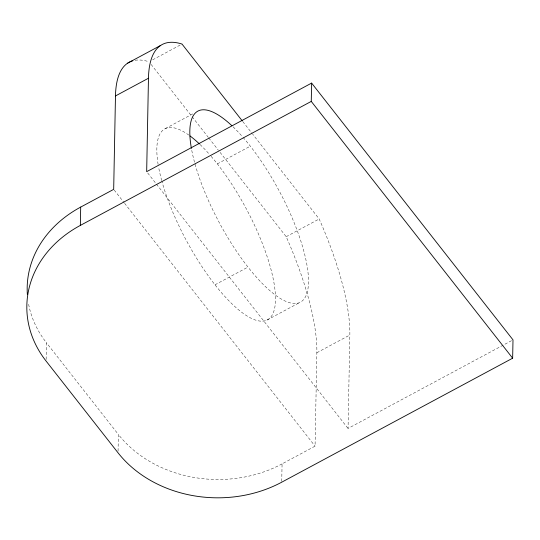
<?xml version="1.0" encoding="UTF-8"?>
<svg xmlns="http://www.w3.org/2000/svg" width="540" height="540" viewBox="0 0 540 540"><rect width="100%" height="100%" fill="white"/><g stroke="black" fill="none" stroke-linecap="round" stroke-linejoin="round"><path stroke-width="0.41" stroke-dasharray="2.7 2.03" d="M46.136 359.424L46.46 342.765A118.26 98.159 1.1 0 1 28.283 302.38M118.058 451.13L118.382 434.477L46.46 342.765M281.738 481.363L282.076 463.88L315.063 446.162L316.859 352.735A183.965 57.524 61.8 0 0 286.2 236.689L218.653 150.559M511.515 340.679L348.057 428.45L349.846 335.023A183.965 57.524 61.8 0 0 319.187 218.977L252.679 134.17M152.692 59.812L182.014 44.064M165.362 128.588L193.219 113.63M217.33 163.89L250.317 146.178M286.2 236.689L319.187 218.977M215.008 284.796L247.995 267.077M266.976 320.092L299.963 302.38M316.859 352.735L349.846 335.023M242.804 121.581L252.16 133.508M151.106 64.429L191.632 116.107M192.152 116.768L208.258 137.309M208.778 137.97L218.133 149.897M147.71 172.989L348.057 428.45M114.203 190.04L124.092 202.642M124.612 203.31L315.063 446.162M282.076 463.88A118.26 98.159 1.1 0 1 118.382 434.477M135.128 60.271A183.965 57.524 61.8 0 1 149.026 61.776M211.12 156.31A108.405 33.898 61.8 0 1 274.381 285.343A108.405 33.898 61.8 0 1 234.063 305.829A108.405 33.898 61.8 0 1 161.899 181.312M161.696 180.556A108.405 33.898 61.8 0 1 158.558 166.907M158.119 164.389A108.405 33.898 61.8 0 1 188.75 135.02M200.056 144.531A108.405 33.898 61.8 0 1 209.574 154.528M243.074 137.403A108.405 33.898 61.8 0 1 307.847 271.06A108.405 33.898 61.8 0 1 260.699 281.846A108.405 33.898 61.8 0 1 191.545 149.189M233.044 126.819A108.405 33.898 61.8 0 1 242.561 136.816"/><path stroke-width="0.81" d="M242.285 120.919L182.014 44.064A183.965 57.524 61.8 0 0 148.466 78.233L146.671 171.659L311.621 83.086L513 339.876L512.649 358.195L281.725 482.193A118.26 98.159 1.1 0 1 118.031 452.797L46.109 361.085A118.26 98.159 1.1 0 1 80.345 225.403L80.696 207.083L113.683 189.371L115.479 95.944A183.965 57.524 61.8 0 1 132.739 60.804M512.649 358.195L311.263 101.405L311.621 83.086M127.724 63.106L160.718 45.394M115.479 95.944L148.466 78.233M80.345 225.403L311.263 101.405M27.351 294.381A118.26 98.159 1.1 0 1 80.696 207.083M190.013 135.938A108.405 33.898 61.8 0 1 199.435 143.937M191.39 148.345A108.405 33.898 61.8 0 1 231.802 125.638"/></g></svg>
